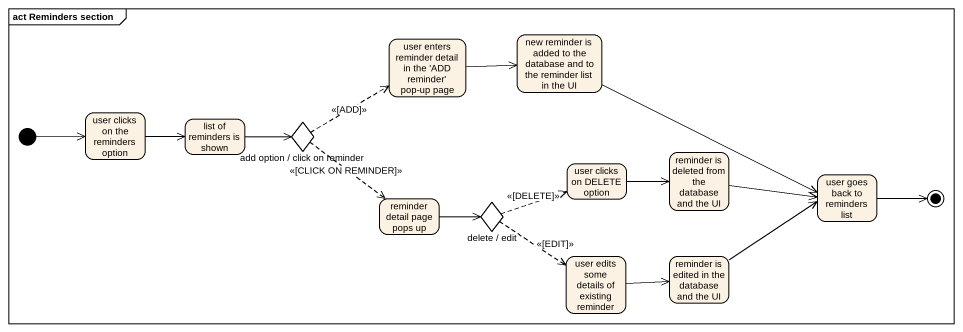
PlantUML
@startuml
mainframe act Reminders section
hide empty description
state "user enters reminder detail in the 'ADD reminder' pop-up page" as user_enters_reminder_detail
state "new reminder is added to the database and to the reminder list in the UI" as new_reminder_is_added_to
state "user clicks on the reminders option" as user_clicks_on_the
state "list of reminders is shown" as list_of_reminders_is_shown
state "add option / click on reminder" as add_option_click_on_reminder <<choice>>
state "user clicks on DELETE option" as user_clicks_on_DELETE_option
state "reminder is deleted from the database and the UI" as reminder_is_deleted_from
state "user goes back to reminders list" as user_goes_back_to_reminders
state "reminder detail page pops up" as reminder_detail_page_pops_up
state "delete / edit" as delete_edit <<choice>>
state "user edits some details of existing reminder" as user_edits_some_details_of
state "reminder is edited in the database and the UI" as reminder_is_edited_in_the
[*] -right-> user_clicks_on_the
user_enters_reminder_detail -right-> new_reminder_is_added_to
new_reminder_is_added_to -right-> user_goes_back_to_reminders
user_clicks_on_the -right-> list_of_reminders_is_shown
list_of_reminders_is_shown -right-> add_option_click_on_reminder
add_option_click_on_reminder -right[dashed]-> user_enters_reminder_detail : <<[ADD]>>
add_option_click_on_reminder -[dashed]-> reminder_detail_page_pops_up : <<[CLICK ON REMINDER]>>
user_clicks_on_DELETE_option -right-> reminder_is_deleted_from
reminder_is_deleted_from -right-> user_goes_back_to_reminders
reminder_detail_page_pops_up -right-> delete_edit
delete_edit -right[dashed]-> user_clicks_on_DELETE_option : <<[DELETE]>>
delete_edit -[dashed]-> user_edits_some_details_of : <<[EDIT]>>
user_edits_some_details_of -right-> reminder_is_edited_in_the
reminder_is_edited_in_the -right-> user_goes_back_to_reminders
user_goes_back_to_reminders -right-> [*]
@enduml
